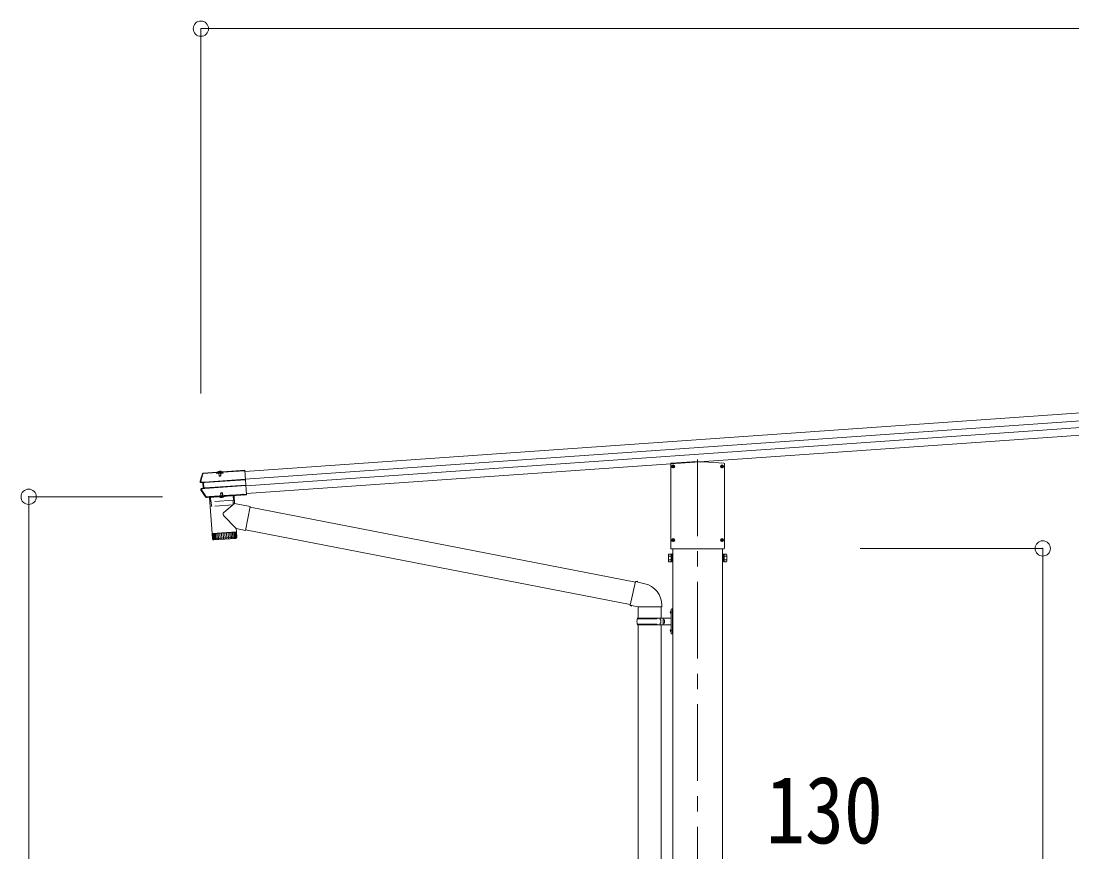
# Model space of a CAD drawing. Units: millimetres at full size; details may follow other scales. Extents: x -11243 to 11243, y -7760 to 7760.
# Drawn here: x 2119 to 4865, y -3009 to -837 of the extents above; entities that cross this region are included whole.
import ezdxf
from ezdxf.enums import TextEntityAlignment as Align

# ---------------------------------------------------------------- set-up
doc = ezdxf.new("R2010")
doc.units = ezdxf.units.MM
doc.header["$LTSCALE"] = 40
doc.header["$PDMODE"] = 32
doc.header["$PDSIZE"] = 40
for name, pattern in [('CHAIN1', [8, 5, -1, 1, -1]), ('DASHED1', [1.8, 1.2, -0.6]), ('USER2', [15, 10, -1, 1, -1, 1, -1])]:
    doc.linetypes.add(name, pattern=pattern)
for name, color, linetype, lineweight in [('0-1_本体', 5, 'CHAIN1', 9), ('0-3_ELV2', 4, 'Continuous', 9), ('0-6_OTH_LINE', 6, 'Continuous', 9), ('0-9_OUTLINE', 7, 'Continuous', 9)]:
    doc.layers.add(name, color=color, linetype=linetype, lineweight=lineweight)
doc.styles.add('ＭＳ ゴシック', font='')
doc.styles.get('ＭＳ ゴシック').set_extended_font_data('MS Gothic')

msp = doc.modelspace()

# ---------------------------------------------------------------- linework, layer by layer
at = {"layer": '0-1_本体'}
msp.add_line((3886.78, -1983.1), (3886.78, -5208.89), dxfattribs=at)
at = {"layer": '0-3_ELV2'}
for p, q in [((2703.48, -2014.03), (8282.21, -1623.96)), ((2704.9, -2034.34), (8283.63, -1644.27)), ((8284.83, -1661.48), (2706.11, -2051.58)), ((8286.25, -1681.79), (2707.53, -2071.89)), ((3816.6, -1994.54), (3816.6, -2215.19)), ((3820.54, -2000.71), (3821.64, -2000.69)), ((3820.54, -2001.71), (3821.64, -2001.72)), ((3821.64, -2000.69), (3822.16, -2000.59)), ((3821.64, -2001.72), (3822.16, -2001.82)), ((3822.26, -2000.07), (3822.16, -2000.59)), ((3822.26, -2002.34), (3822.16, -2001.82)), ((3822.28, -1998.96), (3822.26, -2000.07)), ((3822.28, -2003.45), (3822.26, -2002.34)), ((3823.28, -1998.96), (3823.3, -2000.07)), ((3823.28, -2003.45), (3823.3, -2002.34)), ((3823.3, -2000.07), (3823.4, -2000.59)), ((3823.3, -2002.34), (3823.4, -2001.82)), ((3823.92, -2000.69), (3823.4, -2000.59)), ((3823.92, -2001.72), (3823.4, -2001.82)), ((3825.03, -2000.71), (3823.92, -2000.69)), ((3825.03, -2001.71), (3823.92, -2001.72)), ((3871.23, -1989.33), (3871.26, -1990.32)), ((3902.34, -1989.33), (3902.3, -1990.32)), ((3955.57, -1993.05), (3902.34, -1989.32)), ((3948.54, -2000.71), (3949.64, -2000.69)), ((3948.54, -2001.71), (3949.64, -2001.72)), ((3949.64, -2000.69), (3950.16, -2000.59)), ((3949.64, -2001.72), (3950.16, -2001.82)), ((3950.26, -2000.07), (3950.16, -2000.59)), ((3950.26, -2002.34), (3950.16, -2001.82)), ((3950.28, -1998.96), (3950.26, -2000.07)), ((3950.28, -2003.45), (3950.26, -2002.34)), ((3951.28, -1998.96), (3951.3, -2000.07)), ((3951.28, -2003.45), (3951.3, -2002.34)), ((3951.3, -2000.07), (3951.4, -2000.59)), ((3951.3, -2002.34), (3951.4, -2001.82)), ((3951.92, -2000.69), (3951.4, -2000.59)), ((3951.92, -2001.72), (3951.4, -2001.82)), ((3953.03, -2000.71), (3951.92, -2000.69)), ((3953.03, -2001.71), (3951.92, -2001.72)), ((3956.96, -2215.19), (3956.96, -1994.54)), ((2595.13, -2018.42), (2594.93, -2018.56)), ((2594.93, -2018.56), (2595.04, -2020.03)), ((2595.04, -2020.03), (2595.16, -2019.95)), ((2595.36, -2018.39), (2595.13, -2018.42)), ((2595.23, -2019.91), (2595.13, -2018.42)), ((2595.16, -2019.95), (2595.23, -2019.91)), ((2595.23, -2019.91), (2630.84, -2017.42)), ((2595.36, -2018.39), (2630.74, -2015.92)), ((2629.55, -2017.63), (2629.69, -2019.59)), ((2646.65, -2018.41), (2629.69, -2019.59)), ((2630.84, -2017.42), (2630.74, -2015.92)), ((2630.98, -2016.71), (2630.74, -2015.92)), ((2630.91, -2018), (2630.88, -2017.54)), ((2645.22, -2017), (2630.91, -2018)), ((2644.97, -2015.87), (2631, -2016.85)), ((2631, -2016.85), (2631.08, -2017.99)), ((2632.14, -2016.77), (2632.12, -2016.57)), ((2643.4, -2016.53), (2632.72, -2017.27)), ((2635.07, -2017.71), (2635.18, -2019.21)), ((2635.66, -2018.47), (2635.8, -2017.96)), ((2635.66, -2018.47), (2640.65, -2018.12)), ((2635.66, -2018.47), (2636.14, -2025.35)), ((2636.1, -2018.44), (2636, -2017.95)), ((2636.1, -2018.44), (2636.64, -2026.24)), ((2636.14, -2025.35), (2641.13, -2025.01)), ((2640.22, -2018.15), (2640.24, -2017.65)), ((2640.22, -2018.15), (2640.76, -2025.95)), ((2640.65, -2018.12), (2640.45, -2017.64)), ((2640.45, -2026.76), (2641.13, -2025.01)), ((2640.65, -2018.12), (2641.13, -2025.01)), ((2641.16, -2018.79), (2641.06, -2017.29)), ((2642.71, -2017.48), (2642.65, -2016.58)), ((2643.91, -2015.94), (2643.89, -2015.75)), ((2645.1, -2014.91), (2644.97, -2015.74)), ((2644.97, -2015.87), (2645.05, -2017.01)), ((2645.1, -2014.91), (2703.26, -2010.85)), ((2645.21, -2016.41), (2645.1, -2014.91)), ((2645.19, -2016.54), (2645.21, -2016.41)), ((2646.51, -2016.44), (2645.19, -2016.54)), ((2645.19, -2016.54), (2645.22, -2017)), ((2645.21, -2016.41), (2703.37, -2012.35)), ((2646.51, -2016.44), (2646.65, -2018.41)), ((2703.26, -2010.85), (2707.77, -2075.29)), ((2593.99, -2043.8), (2589.24, -2043.23)), ((2595.41, -2042.46), (2589.42, -2041.74)), ((2590.76, -2060.36), (2596.55, -2058.79)), ((2594.91, -2043.74), (2593.99, -2043.8)), ((2595.88, -2057.6), (2594.96, -2057.67)), ((2596.32, -2042.39), (2595.41, -2042.46)), ((2596.55, -2058.79), (2595.41, -2042.46)), ((2595.63, -2043.8), (2596.16, -2043.76)), ((2597.46, -2058.73), (2596.55, -2058.79)), ((2597.1, -2057.4), (2596.57, -2057.44)), ((2596.93, -2042.41), (2596.7, -2042.43)), ((2704.94, -2034.8), (2597.81, -2042.29)), ((2597.81, -2058.65), (2598.04, -2058.63)), ((2597.9, -2043.53), (2705.02, -2036.04)), ((2598.87, -2057.39), (2705.99, -2049.9)), ((2598.95, -2058.63), (2706.08, -2051.14)), ((2603.99, -2081.04), (2604.71, -2080.99)), ((2604.37, -2082.52), (2604.82, -2082.49)), ((2604.71, -2080.99), (2604.82, -2082.49)), ((2610.98, -2081.69), (2604.99, -2082.11)), ((2610.87, -2080.19), (2610.98, -2081.69)), ((2610.98, -2081.15), (2610.98, -2081.15)), ((2611.2, -2082.04), (2610.98, -2081.69)), ((2611.1, -2080.54), (2692.5, -2074.85)), ((2611.1, -2080.54), (2611.2, -2082.04)), ((2611.2, -2082.04), (2692.6, -2076.35)), ((2611.54, -2082.01), (2675.38, -2077.55)), ((2637.59, -2080.44), (2637.57, -2080.19)), ((2649.36, -2079.61), (2637.59, -2080.44)), ((2641.07, -2069.92), (2640.39, -2071.67)), ((2645.37, -2071.32), (2640.39, -2071.67)), ((2640.72, -2076.48), (2640.39, -2071.67)), ((2641.15, -2076.35), (2640.75, -2070.73)), ((2644.46, -2069.68), (2641.07, -2069.92)), ((2645.37, -2071.32), (2644.46, -2069.68)), ((2645.27, -2076.06), (2644.88, -2070.44)), ((2645.71, -2076.13), (2645.37, -2071.32)), ((2649.36, -2079.61), (2649.34, -2079.37)), ((2692.5, -2074.85), (2692.6, -2076.35)), ((2692.78, -2075.97), (2692.6, -2076.35)), ((2692.67, -2074.47), (2692.78, -2075.97)), ((2698.76, -2075.55), (2692.78, -2075.97)), ((2698.66, -2074.05), (2698.76, -2075.55)), ((2698.99, -2075.9), (2698.76, -2075.55)), ((2698.88, -2074.4), (2707.66, -2073.79)), ((2698.88, -2074.4), (2698.99, -2075.9)), ((2698.99, -2075.9), (2707.77, -2075.29)), ((2700.18, -2074.31), (2700.29, -2075.81)), ((2700.26, -2075.42), (2707.74, -2074.89)), ((3820.54, -2193.21), (3821.64, -2193.19)), ((3820.54, -2194.21), (3821.64, -2194.22)), ((3821.64, -2193.19), (3822.16, -2193.09)), ((3821.64, -2194.22), (3822.16, -2194.32)), ((3822.26, -2192.57), (3822.16, -2193.09)), ((3822.26, -2194.84), (3822.16, -2194.32)), ((3822.28, -2191.46), (3822.26, -2192.57)), ((3822.28, -2195.95), (3822.26, -2194.84)), ((3823.28, -2191.46), (3823.3, -2192.57)), ((3823.28, -2195.95), (3823.3, -2194.84)), ((3823.3, -2192.57), (3823.4, -2193.09)), ((3823.3, -2194.84), (3823.4, -2194.32)), ((3823.92, -2193.19), (3823.4, -2193.09)), ((3823.92, -2194.22), (3823.4, -2194.32)), ((3825.03, -2193.21), (3823.92, -2193.19)), ((3825.03, -2194.21), (3823.92, -2194.22)), ((3948.54, -2193.26), (3949.64, -2193.24)), ((3948.54, -2194.26), (3949.64, -2194.28)), ((3949.64, -2193.24), (3950.16, -2193.14)), ((3949.64, -2194.28), (3950.16, -2194.38)), ((3950.26, -2192.63), (3950.16, -2193.14)), ((3950.26, -2194.9), (3950.16, -2194.38)), ((3950.28, -2191.52), (3950.26, -2192.63)), ((3950.28, -2196.01), (3950.26, -2194.9)), ((3951.28, -2191.52), (3951.3, -2192.63)), ((3951.28, -2196.01), (3951.3, -2194.9)), ((3951.3, -2192.63), (3951.4, -2193.14)), ((3951.3, -2194.9), (3951.4, -2194.38)), ((3951.92, -2193.24), (3951.4, -2193.14)), ((3951.92, -2194.28), (3951.4, -2194.38)), ((3953.03, -2193.26), (3951.92, -2193.24)), ((3953.03, -2194.26), (3951.92, -2194.28)), ((3818.1, -2216.69), (3955.46, -2216.69)), ((3821.78, -2216.71), (3821.78, -4965.51)), ((3951.78, -2216.71), (3951.78, -4965.51)), ((3810.28, -2232.01), (3811.04, -2230.69)), ((3810.28, -2249.01), (3810.28, -2232.01)), ((3810.28, -2249.01), (3811.04, -2250.32)), ((3817.28, -2230.69), (3811.04, -2230.69)), ((3817.28, -2235.6), (3811.04, -2235.6)), ((3817.28, -2245.41), (3811.04, -2245.41)), ((3817.28, -2250.32), (3811.04, -2250.32)), ((3817.28, -2230.69), (3817.28, -2250.32)), ((3819.78, -2231.18), (3817.28, -2231.18)), ((3817.28, -2249.58), (3819.78, -2249.58)), ((3953.78, -2231.18), (3956.28, -2231.18)), ((3956.28, -2249.58), (3953.78, -2249.58)), ((3956.28, -2230.69), (3956.28, -2250.32)), ((3956.28, -2230.69), (3962.52, -2230.69)), ((3956.28, -2235.6), (3962.52, -2235.6)), ((3956.28, -2245.41), (3962.52, -2245.41)), ((3956.28, -2250.32), (3962.52, -2250.32)), ((3963.28, -2232.01), (3962.52, -2230.69)), ((3963.28, -2249.01), (3962.52, -2250.32)), ((3963.28, -2249.01), (3963.28, -2232.01))]:
    msp.add_line(p, q, dxfattribs=at)
at = {"layer": '0-3_ELV2', "linetype": 'USER2'}
for p, q in [((3818.38, -2001.21), (3827.18, -2001.21)), ((3822.78, -2005.61), (3822.78, -1996.81)), ((3946.38, -2001.21), (3955.18, -2001.21)), ((3950.78, -2005.61), (3950.78, -1996.81)), ((3818.38, -2193.71), (3827.18, -2193.71)), ((3822.78, -2198.11), (3822.78, -2189.31)), ((3946.38, -2193.76), (3955.18, -2193.76)), ((3950.78, -2198.16), (3950.78, -2189.36))]:
    msp.add_line(p, q, dxfattribs=at)
at = {"layer": '0-3_ELV2', "linetype": 'DASHED1'}
for p, q in [((2633.34, -2016.66), (2633.27, -2016.91)), ((2633.39, -2016.12), (2642.57, -2015.48)), ((2633.47, -2017.22), (2633.39, -2016.12)), ((2635.46, -2013.75), (2636.86, -2016.12)), ((2635.8, -2017.96), (2635.9, -2017.57)), ((2635.9, -2017.57), (2635.82, -2016.46)), ((2635.98, -2017.95), (2635.84, -2015.95)), ((2636, -2017.95), (2635.89, -2017.35)), ((2638.04, -2016.64), (2636.86, -2016.12)), ((2638.04, -2016.64), (2639.14, -2015.96)), ((2640.19, -2013.42), (2639.14, -2015.96)), ((2640.27, -2017.65), (2640.13, -2015.65)), ((2640.29, -2017.26), (2640.21, -2016.15)), ((2640.24, -2017.65), (2640.28, -2017.05)), ((2640.45, -2017.64), (2640.29, -2017.26)), ((2642.65, -2016.58), (2642.57, -2015.48)), ((2642.7, -2016), (2642.81, -2016.24)), ((2641.15, -2082.53), (2642.31, -2079.72)), ((2643.41, -2079.04), (2642.31, -2079.72)), ((2643.41, -2079.04), (2644.59, -2079.56)), ((2646.13, -2082.18), (2644.59, -2079.56))]:
    msp.add_line(p, q, dxfattribs=at)
at = {"layer": '0-3_ELV2'}
for points in [[(3902.34, -1989.32), (3871.23, -1989.32), (3817.99, -1993.05)], [(2588.33, -2040.1), (2591.15, -2030.43), (2594.16, -2020.83)], [(2630.84, -2017.42), (2630.88, -2017.54), (2629.55, -2017.63)], [(2642.71, -2017.48), (2633.53, -2018.12), (2633.47, -2017.22)], [(2636.14, -2025.35), (2637.06, -2026.99), (2640.45, -2026.76)], [(2590.37, -2058.91), (2594.96, -2057.67), (2593.99, -2043.8)], [(2602.95, -2080.56), (2596.39, -2071.53), (2590.03, -2062.34)], [(2611.1, -2080.54), (2610.87, -2080.19), (2604.89, -2080.61), (2604.71, -2080.99)], [(2604.89, -2080.61), (2604.99, -2082.11), (2604.82, -2082.49)], [(2675.81, -2076.51), (2675.74, -2075.52), (2610.9, -2080.05), (2610.97, -2081.05)], [(2698.88, -2074.4), (2698.66, -2074.05), (2692.67, -2074.47), (2692.5, -2074.85)]]:
    msp.add_lwpolyline(points, dxfattribs=at)
for points in [[(3819.78, -2229.88), (3819.78, -2250.88), (3821.78, -2250.88), (3821.78, -2229.88)], [(3953.78, -2229.88), (3953.78, -2250.88), (3951.78, -2250.88), (3951.78, -2229.88)]]:
    msp.add_lwpolyline(points, close=True, dxfattribs=at)
for centre in [(3822.78, -2001.21), (3950.78, -2001.21), (3822.78, -2193.71), (3950.78, -2193.76)]:
    msp.add_circle(centre, 4, dxfattribs=at)
for centre, radius, start, end in [((3822.78, -2001.21), 2.3, 167.44414, 192.55586), ((3822.78, -2001.21), 2.3, 77.44414, 102.55586), ((3822.78, -2001.21), 2.3, 257.44414, 282.55586), ((3822.78, -2001.21), 2.3, 347.44414, 12.55586), ((3950.78, -2001.21), 2.3, 167.44414, 192.55586), ((3950.78, -2001.21), 2.3, 77.44414, 102.55586), ((3950.78, -2001.21), 2.3, 257.44414, 282.55586), ((3950.78, -2001.21), 2.3, 347.44414, 12.55586), ((3070.18, -2175.43), 502, 162.04537, 164.31277), ((2595.67, -2021.66), 3.19, 103.22631, 162.05142), ((2595.3, -2021.19), 1.2, 102.71221, 162.01357), ((2632.67, -2016.53), 0.55, 142.43917, 184), ((2632.68, -2016.73), 0.545, 184, 274), ((2638.34, -2020.89), 7.7, 45.56083, 142.43917), ((2643.36, -2015.98), 0.545, 274, 4), ((2643.34, -2015.79), 0.55, 4, 45.56083), ((2589.58, -2040.45), 2.8, 164.31277, 263.16971), ((2589.58, -2040.45), 1.3, 164.24366, 263.03582), ((2591.1, -2061.61), 2.8, 105.16971, 214.06629), ((3004.63, -1781.99), 502, 214.06629, 216.59248), ((2591.1, -2061.61), 1.3, 105.30295, 214.13631), ((2604.14, -2079.34), 3.19, 216.58984, 274.01289), ((2603.91, -2079.85), 1.2, 216.62025, 274.01295), ((2611.97, -2080.98), 1, 184, 274), ((2643.13, -2075.09), 7.7, 223.98312, 324.01688), ((2674.81, -2076.58), 1, 274, 4), ((3822.78, -2193.71), 2.3, 167.44414, 192.55586), ((3822.78, -2193.71), 2.3, 77.44414, 102.55586), ((3822.78, -2193.71), 2.3, 257.44414, 282.55586), ((3822.78, -2193.71), 2.3, 347.44414, 12.55586), ((3950.78, -2193.76), 2.3, 167.44414, 192.55586), ((3950.78, -2193.76), 2.3, 77.44414, 102.55586), ((3950.78, -2193.76), 2.3, 257.44414, 282.55586), ((3950.78, -2193.76), 2.3, 347.44414, 12.55586), ((3826.52, -2240.51), 16.24, 162.41205, 197.58795), ((3814.63, -2233.14), 4.34, 145.61575, 214.38425), ((3814.63, -2247.87), 4.34, 145.61575, 214.38425), ((3947.04, -2240.51), 16.24, 342.41205, 17.58795), ((3958.94, -2233.14), 4.34, 325.61575, 34.38425), ((3958.94, -2247.87), 4.34, 325.61575, 34.38425)]:
    msp.add_arc(centre, radius, start, end, dxfattribs=at)
at = {"layer": '0-3_ELV2', "linetype": 'DASHED1'}
for centre, radius, start, end in [((2632.79, -2016.77), 0.5, 274, 344), ((2634.11, -2016.88), 0.8, 94, 164), ((2635.32, -2016.49), 0.5, 4, 94), ((2640.71, -2016.11), 0.5, 94, 184), ((2641.97, -2016.33), 0.8, 24, 94), ((2643.26, -2016.04), 0.5, 204, 274)]:
    msp.add_arc(centre, radius, start, end, dxfattribs=at)
at = {"layer": '0-3_ELV2'}
for centre, major_axis, ratio, start_param, end_param in [((3818.1, -1994.54), (1.02, 1.1), 0.998844, 0.8220427, 2.31955), ((3955.46, -1994.54), (-1.02, 1.1), 0.998844, 3.9636353, 5.4611426), ((2631.2, -2019.9), (-0.22, 3.19), 0.014286, 5.9883828, 6.2220988), ((2645.2, -2018.92), (-0.22, 3.19), 0.014286, 0.0610865, 0.2948025), ((2597.94, -2044.1), (3.03, -0.36), 0.014525, 2.4375911, 3.0658321), ((2598.83, -2056.8), (2.95, 0.8), 0.014957, 3.2171785, 3.8372566), ((2597.94, -2044.11), (2.99, 0.21), 0.19438, 1.5707963, 2.1939282), ((2597.83, -2042.58), (1.52, -0.18), 0.014525, 2.4126357, 3.0658321), ((2597.83, -2042.58), (1.5, 0.1), 0.19438, 1.5707963, 2.2034964), ((2598.83, -2056.81), (2.99, 0.21), 0.19438, 4.0848352, 4.712389), ((2598.93, -2058.33), (1.48, 0.4), 0.014957, 3.2171785, 3.8435615), ((2598.93, -2058.34), (1.5, 0.1), 0.19438, 4.0561004, 4.712389), ((3818.1, -2215.19), (1.06, -1.06), 0.998765, 3.9288543, 5.4959237), ((3955.46, -2215.19), (1.06, 1.06), 0.998765, 3.9288543, 5.4959237)]:
    msp.add_ellipse(centre, major_axis=major_axis, ratio=ratio, start_param=start_param, end_param=end_param, dxfattribs=at)
at = {"layer": '0-6_OTH_LINE'}
for p, q in [((2588.78, -856.81), (2588.78, -1810.5)), ((8366.78, -856.81), (2588.78, -856.81)), ((2138.78, -2080.52), (2488.78, -2080.52)), ((2138.78, -4415.51), (2138.78, -2080.52)), ((4788.57, -2215.51), (4311.78, -2215.51)), ((4788.57, -4415.51), (4788.57, -2215.51))]:
    msp.add_line(p, q, dxfattribs=at)
for p in [(2588.78, -856.81), (2138.78, -2080.52), (4788.57, -2215.51)]:
    msp.add_point(p, dxfattribs=at)
at = {"layer": '0-9_OUTLINE'}
for p, q in [((2611.47, -2082.02), (2618.1, -2176.78)), ((2675.31, -2077.55), (2676.77, -2098.36)), ((2676.77, -2098.36), (2648.47, -2121.82)), ((2717.53, -2106.28), (2676.77, -2098.36)), ((2717.53, -2106.28), (2705.47, -2168.32)), ((3724.31, -2303.61), (2717.22, -2107.85)), ((2681.33, -2163.63), (2648.06, -2129.14)), ((2681.33, -2163.63), (2681.94, -2172.32)), ((2681.33, -2163.63), (2705.47, -2168.32)), ((3710.71, -2362.09), (2705.77, -2166.75)), ((2618.1, -2176.78), (2681.94, -2172.32)), ((2682.01, -2173.32), (2618.17, -2177.78)), ((2618.17, -2177.78), (2619.31, -2190.79)), ((2619.88, -2192.31), (2618.86, -2177.73)), ((2619.3, -2190.73), (2682.69, -2186.3)), ((2620.09, -2177.65), (2621.14, -2192.61)), ((2622.95, -2192.48), (2621.9, -2177.52)), ((2679.91, -2189.5), (2622.51, -2193.52)), ((2622.59, -2176.47), (2622.67, -2177.47)), ((2624.26, -2177.36), (2625.31, -2192.32)), ((2628.17, -2192.12), (2627.13, -2177.16)), ((2631.48, -2191.89), (2630.44, -2176.92)), ((2634.13, -2176.67), (2635.17, -2191.63)), ((2638.13, -2176.39), (2639.18, -2191.35)), ((2642.37, -2176.09), (2643.41, -2191.05)), ((2646.75, -2175.78), (2647.8, -2190.75)), ((2651.2, -2175.47), (2652.25, -2190.43)), ((2655.63, -2175.16), (2656.68, -2190.13)), ((2659.95, -2174.86), (2661, -2189.82)), ((2664.08, -2174.57), (2665.13, -2189.53)), ((2667.94, -2174.3), (2668.99, -2189.26)), ((2671.45, -2174.06), (2672.5, -2189.02)), ((2674.54, -2173.84), (2675.59, -2188.8)), ((2677.16, -2173.66), (2678.21, -2188.62)), ((2677.45, -2172.63), (2677.5, -2173.63)), ((2679.25, -2173.51), (2680.3, -2188.47)), ((2680.77, -2173.4), (2681.82, -2188.37)), ((2682.69, -2186.35), (2682.01, -2173.32)), ((3724.69, -2301.98), (3710.33, -2363.73)), ((3724.69, -2301.98), (3749.01, -2307.79)), ((3710.33, -2363.73), (3730.41, -2368.27)), ((3710.33, -2363.73), (3714.33, -2366.41)), ((3715.21, -2364.84), (3714.33, -2366.41)), ((3730.41, -2368.27), (3793.15, -2368.27)), ((3731.78, -2368.27), (3731.78, -2397.45)), ((3791.78, -2368.27), (3791.78, -2397.45)), ((3793.15, -2364.11), (3793.15, -2368.27)), ((3815.45, -2380.3), (3817.5, -2381.3)), ((3816.72, -2378.3), (3817.36, -2378.3)), ((3816.72, -2378.3), (3816.72, -2386.6)), ((3816.72, -2386.6), (3817.36, -2386.6)), ((3817.36, -2378.3), (3817.76, -2378.7)), ((3817.5, -2381.3), (3818.11, -2382.45)), ((3817.76, -2374.45), (3820.76, -2372.95)), ((3817.76, -2374.45), (3817.76, -2438.45)), ((3820.76, -2372.95), (3820.76, -2439.95)), ((3820.76, -2372.95), (3821.76, -2372.95)), ((3821.76, -2372.95), (3821.76, -2439.95)), ((3728.78, -2399.45), (3779.12, -2399.45)), ((3728.78, -2413.45), (3779.12, -2413.45)), ((3729.78, -2397.45), (3815.78, -2397.45)), ((3729.78, -2397.45), (3729.78, -2399.45)), ((3729.78, -2415.45), (3729.78, -2413.45)), ((3729.78, -2415.45), (3815.78, -2415.45)), ((3731.79, -2415.45), (3731.79, -3294.48)), ((3788.78, -2397.45), (3788.78, -2401.95)), ((3788.78, -2401.95), (3790.78, -2401.95)), ((3788.78, -2415.45), (3788.78, -2410.95)), ((3788.78, -2410.95), (3790.78, -2410.95)), ((3790.78, -2401.95), (3790.78, -2410.95)), ((3791.79, -2415.45), (3791.79, -3294.48)), ((3796.76, -2397.45), (3796.76, -2415.45)), ((3796.76, -2401.95), (3799.76, -2401.95)), ((3796.76, -2410.95), (3799.76, -2410.95)), ((3799.76, -2401.95), (3799.76, -2410.95)), ((3815.45, -2428.3), (3817.5, -2429.3)), ((3816.72, -2426.3), (3817.36, -2426.3)), ((3816.72, -2426.3), (3816.72, -2434.6)), ((3816.72, -2434.6), (3817.36, -2434.6)), ((3817.36, -2426.3), (3817.36, -2434.6)), ((3817.36, -2426.3), (3817.76, -2426.7)), ((3817.36, -2434.6), (3817.76, -2434.2)), ((3817.5, -2429.3), (3818.11, -2430.45)), ((3817.76, -2438.45), (3820.76, -2439.95)), ((3820.76, -2439.95), (3821.76, -2439.95))]:
    msp.add_line(p, q, dxfattribs=at)
at = {"layer": '0-9_OUTLINE', "linetype": 'DASHED1'}
for p, q in [((2613.68, -2081.86), (2614.82, -2093.32)), ((2673.24, -2077.7), (2673.7, -2089.21)), ((2673.24, -2089.73), (2615.35, -2093.77)), ((2616.83, -2105.22), (2615.55, -2093.76)), ((2672.77, -2101.79), (2617.36, -2105.66)), ((2673.23, -2101.27), (2672.91, -2089.75))]:
    msp.add_line(p, q, dxfattribs=at)
at = {"layer": '0-9_OUTLINE'}
for points in [[(3724.69, -2301.98), (3729.42, -2301.54), (3729.56, -2303.14)], [(3815.45, -2384.6), (3817.5, -2383.6), (3818.11, -2382.45)], [(3817.36, -2378.3), (3817.36, -2386.6), (3817.76, -2386.2)], [(3815.45, -2432.6), (3817.5, -2431.6), (3818.11, -2430.45)]]:
    msp.add_lwpolyline(points, dxfattribs=at)
at = {"layer": '0-9_OUTLINE', "linetype": 'DASHED1'}
for centre, start, end in [((2615.32, -2093.27), 185.67065, 274), ((2617.33, -2105.16), 186.38594, 274), ((2672.73, -2101.29), 274, 1.61406), ((2673.2, -2089.23), 274, 2.32935)]:
    msp.add_arc(centre, 0.5, start, end, dxfattribs=at)
at = {"layer": '0-9_OUTLINE'}
for centre, radius, start, end in [((2651.66, -2125.67), 5, 129.65551, 223.97399), ((2622.29, -2190.52), 3, 185, 274.04832), ((2679.7, -2186.51), 3, 274, 3), ((3735.15, -2364.11), 58, 0, 76.56538), ((3821.05, -2382.45), 6, 136.21765, 223.78235), ((3777.53, -2406.45), 49.25, 171.82876, 180.00002), ((3777.53, -2406.45), 49.25, 180.00002, 188.17127), ((3779.12, -2397.45), 2, 270, 359.99998), ((3779.12, -2415.45), 2, 0.00005, 90.00004), ((3815.76, -2395.45), 2, 270, 359.99998), ((3815.76, -2417.45), 2, 0.00005, 90.00004), ((3821.05, -2430.45), 6, 136.21765, 223.78235)]:
    msp.add_arc(centre, radius, start, end, dxfattribs=at)

# ---------------------------------------------------------------- texts
at = {"layer": '0-6_OTH_LINE', "color": 7, "style": 'ＭＳ ゴシック', "width": 0.85}
msp.add_text('130', height=176, dxfattribs=at).set_placement((4065.39, -3039.5), align=Align.BOTTOM_LEFT)

doc.saveas('drawing.dxf')
